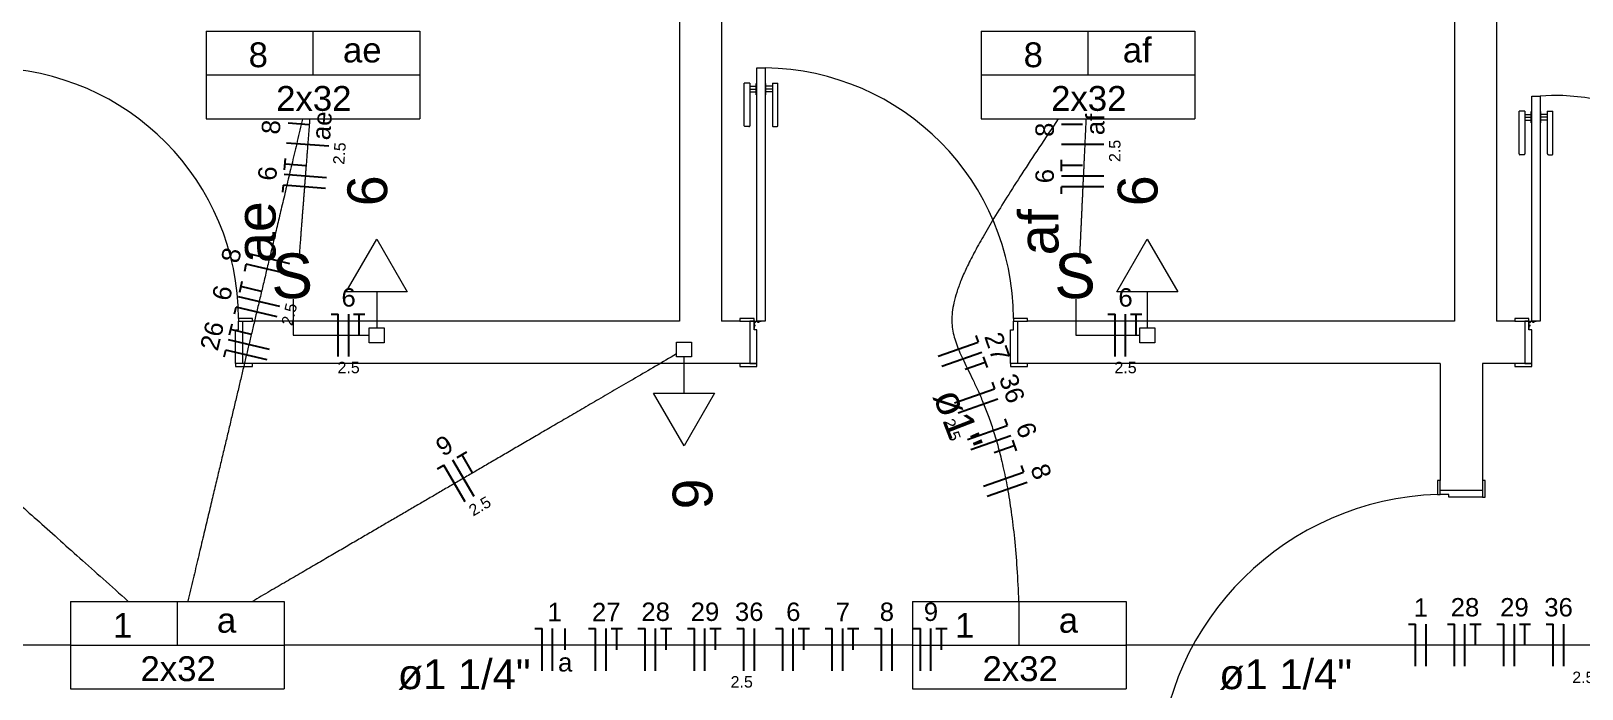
# Model space of a CAD drawing. Header units: millimetres. Extents: x -130 to 1399, y -90 to 1288.
# Drawn here: x 1137.72 to 1143.22, y 1250.06 to 1252.4 of the extents above; entities that cross this region are included whole.
import ezdxf

# ---------------------------------------------------------------- set-up
doc = ezdxf.new("R2010")
doc.units = ezdxf.units.MM
doc.header["$LTSCALE"] = 0.01
for name, color, linetype, lineweight in [('Arquitetura', 134, 'Continuous', 5), ('EL-Condutos', 3, 'Continuous', 13), ('EL-Fios', 9, 'Continuous', 25), ('EL-Textos condutos', 7, 'Continuous', 20), ('EL-Textos fios', 7, 'Continuous', 20), ('EL-Textos pontos', 5, 'Continuous', 20), ('P-SIMBOL', 5, 'Continuous', 5)]:
    doc.layers.add(name, color=color, linetype=linetype, lineweight=lineweight)
doc.styles.add('ARIAL', font='arial.ttf')

msp = doc.modelspace()

# ---------------------------------------------------------------- linework, layer by layer
at = {"layer": 'Arquitetura', "linetype": 'Continuous'}
for p, q in [((1140.0219, 1254.8712), (1140.0219, 1251.3712)), ((1140.1714, 1254.8712), (1140.1714, 1251.3712)), ((1142.7719, 1254.8712), (1142.7719, 1251.3712)), ((1142.9214, 1254.8712), (1142.9214, 1251.3712)), ((1140.0219, 1251.3712), (1138.5064, 1251.3712)), ((1140.2364, 1251.3712), (1140.1714, 1251.3712)), ((1142.7719, 1251.3712), (1141.2564, 1251.3712)), ((1142.9864, 1251.3712), (1142.9214, 1251.3712)), ((1140.2364, 1251.2207), (1138.5064, 1251.2207)), ((1142.7214, 1251.2207), (1141.2564, 1251.2207)), ((1142.7214, 1251.2207), (1142.7214, 1250.8057)), ((1142.8714, 1251.2207), (1142.8714, 1250.8057)), ((1142.9864, 1251.2207), (1142.8714, 1251.2207))]:
    msp.add_line(p, q, dxfattribs=at)
at = {"layer": 'Arquitetura', "color": 2}
for p, q in [((1140.2964, 1251.3712), (1140.2964, 1252.2707)), ((1140.2964, 1252.2707), (1140.3264, 1252.2707)), ((1140.3264, 1252.2707), (1140.3264, 1251.3712)), ((1143.0464, 1251.3712), (1143.0464, 1252.1707)), ((1143.0464, 1252.1707), (1143.0764, 1252.1707)), ((1143.0764, 1252.1707), (1143.0764, 1251.3712)), ((1140.3264, 1251.3712), (1140.2964, 1251.3712)), ((1143.0764, 1251.3712), (1143.0464, 1251.3712))]:
    msp.add_line(p, q, dxfattribs=at)
at = {"layer": 'Arquitetura', "color": 3, "linetype": 'Continuous'}
for p, q in [((1140.2519, 1252.0657), (1140.2519, 1252.2172)), ((1140.2719, 1252.2172), (1140.2719, 1252.0657)), ((1140.2944, 1252.1757), (1140.2944, 1252.2157)), ((1140.3284, 1252.1757), (1140.3284, 1252.2157)), ((1140.3514, 1252.2172), (1140.3514, 1252.0657)), ((1140.3714, 1252.0657), (1140.3714, 1252.2172)), ((1143.0019, 1251.9657), (1143.0019, 1252.1172)), ((1143.0219, 1252.1172), (1143.0219, 1251.9657)), ((1143.0444, 1252.0757), (1143.0444, 1252.1157)), ((1143.0784, 1252.0757), (1143.0784, 1252.1157)), ((1143.1014, 1252.1172), (1143.1014, 1251.9657)), ((1143.1214, 1251.9657), (1143.1214, 1252.1172)), ((1140.2679, 1252.0627), (1140.2539, 1252.0627)), ((1140.3554, 1252.0627), (1140.3689, 1252.0627)), ((1143.0179, 1251.9627), (1143.0039, 1251.9627)), ((1143.1054, 1251.9627), (1143.1189, 1251.9627))]:
    msp.add_line(p, q, dxfattribs=at)
at = {"layer": 'Arquitetura', "color": 3}
for p, q in [((1140.2719, 1252.2172), (1140.2519, 1252.2172)), ((1140.2719, 1252.2057), (1140.2944, 1252.2057)), ((1140.2719, 1252.1957), (1140.2944, 1252.1957)), ((1140.2719, 1252.1857), (1140.2944, 1252.1857)), ((1140.2944, 1252.2157), (1140.2964, 1252.2157)), ((1140.3284, 1252.2157), (1140.3264, 1252.2157)), ((1140.3514, 1252.2057), (1140.3284, 1252.2057)), ((1140.3514, 1252.1957), (1140.3284, 1252.1957)), ((1140.3514, 1252.1857), (1140.3284, 1252.1857)), ((1140.3514, 1252.2172), (1140.3714, 1252.2172)), ((1140.2944, 1252.1757), (1140.2964, 1252.1757)), ((1140.3284, 1252.1757), (1140.3264, 1252.1757)), ((1143.0219, 1252.1172), (1143.0019, 1252.1172)), ((1143.0219, 1252.1057), (1143.0444, 1252.1057)), ((1143.0219, 1252.0957), (1143.0444, 1252.0957)), ((1143.0219, 1252.0857), (1143.0444, 1252.0857)), ((1143.0444, 1252.1157), (1143.0464, 1252.1157)), ((1143.0444, 1252.0757), (1143.0464, 1252.0757)), ((1143.0784, 1252.1157), (1143.0764, 1252.1157)), ((1143.0784, 1252.0757), (1143.0764, 1252.0757)), ((1143.1014, 1252.1057), (1143.0784, 1252.1057)), ((1143.1014, 1252.0957), (1143.0784, 1252.0957)), ((1143.1014, 1252.0857), (1143.0784, 1252.0857)), ((1143.1014, 1252.1172), (1143.1214, 1252.1172))]:
    msp.add_line(p, q, dxfattribs=at)
at = {"layer": 'Arquitetura'}
for p, q in [((1140.2879, 1251.3542), (1140.2879, 1251.3572)), ((1140.3034, 1251.3692), (1140.3004, 1251.3692)), ((1143.0379, 1251.3542), (1143.0379, 1251.3572)), ((1143.0534, 1251.3692), (1143.0504, 1251.3692))]:
    msp.add_line(p, q, dxfattribs=at)
at = {"layer": 'Arquitetura', "color": 2}
for points in [[(1138.4469, 1251.3407), (1138.4569, 1251.3407), (1138.4569, 1251.3712), (1138.4714, 1251.3712), (1138.4714, 1251.2207), (1138.4469, 1251.2207), (1138.4469, 1251.3407)], [(1140.2964, 1251.3407), (1140.2864, 1251.3407), (1140.2864, 1251.3712), (1140.2719, 1251.3712), (1140.2719, 1251.2207), (1140.2964, 1251.2207), (1140.2964, 1251.3407)], [(1141.1969, 1251.3407), (1141.2069, 1251.3407), (1141.2069, 1251.3712), (1141.2214, 1251.3712), (1141.2214, 1251.2207), (1141.1969, 1251.2207), (1141.1969, 1251.3407)], [(1143.0464, 1251.3407), (1143.0364, 1251.3407), (1143.0364, 1251.3712), (1143.0219, 1251.3712), (1143.0219, 1251.2207), (1143.0464, 1251.2207), (1143.0464, 1251.3407)], [(1142.7519, 1250.7462), (1142.7519, 1250.7557), (1142.7214, 1250.7557), (1142.7214, 1250.7707), (1142.8714, 1250.7707), (1142.8714, 1250.7462), (1142.7519, 1250.7462)]]:
    msp.add_lwpolyline(points, close=True, dxfattribs=at)
at = {"layer": 'Arquitetura', "color": 3}
for points in [[(1138.5064, 1251.3807), (1138.4569, 1251.3807), (1138.4569, 1251.3712), (1138.5064, 1251.3712), (1138.5064, 1251.3807)], [(1140.2864, 1251.3807), (1140.2364, 1251.3807), (1140.2364, 1251.3712), (1140.2864, 1251.3712), (1140.2864, 1251.3807)], [(1141.2564, 1251.3807), (1141.2069, 1251.3807), (1141.2069, 1251.3712), (1141.2564, 1251.3712), (1141.2564, 1251.3807)], [(1143.0364, 1251.3807), (1142.9864, 1251.3807), (1142.9864, 1251.3712), (1143.0364, 1251.3712), (1143.0364, 1251.3807)], [(1138.5064, 1251.2207), (1138.4469, 1251.2207), (1138.4469, 1251.2107), (1138.5064, 1251.2107), (1138.5064, 1251.2207)], [(1140.2964, 1251.2207), (1140.2719, 1251.2207), (1140.2364, 1251.2207), (1140.2364, 1251.2107), (1140.2964, 1251.2107), (1140.2964, 1251.2207)], [(1141.2564, 1251.2207), (1141.1969, 1251.2207), (1141.1969, 1251.2107), (1141.2564, 1251.2107), (1141.2564, 1251.2207)], [(1143.0464, 1251.2207), (1143.0219, 1251.2207), (1142.9864, 1251.2207), (1142.9864, 1251.2107), (1143.0464, 1251.2107), (1143.0464, 1251.2207)], [(1142.7114, 1250.8057), (1142.7114, 1250.7557), (1142.7214, 1250.7557), (1142.7214, 1250.8057), (1142.7114, 1250.8057)], [(1142.8714, 1250.8057), (1142.8714, 1250.7462), (1142.8814, 1250.7462), (1142.8814, 1250.8057), (1142.8714, 1250.8057)]]:
    msp.add_lwpolyline(points, close=True, dxfattribs=at)
at = {"layer": 'Arquitetura', "color": 1}
for points in [[(1140.2874, 1251.3662), (1140.2864, 1251.3682), (1140.2864, 1251.3682), (1140.2864, 1251.3657), (1140.2864, 1251.3457), (1140.2874, 1251.3457), (1140.2874, 1251.3662)], [(1140.2914, 1251.3697), (1140.2889, 1251.3712), (1140.2889, 1251.3712), (1140.2919, 1251.3712), (1140.3119, 1251.3712), (1140.3119, 1251.3697), (1140.2914, 1251.3697)], [(1143.0374, 1251.3662), (1143.0364, 1251.3682), (1143.0364, 1251.3682), (1143.0364, 1251.3657), (1143.0364, 1251.3457), (1143.0374, 1251.3457), (1143.0374, 1251.3662)], [(1143.0414, 1251.3697), (1143.0389, 1251.3712), (1143.0389, 1251.3712), (1143.0419, 1251.3712), (1143.0619, 1251.3712), (1143.0619, 1251.3697), (1143.0414, 1251.3697)]]:
    msp.add_lwpolyline(points, dxfattribs=at)
at = {"layer": 'Arquitetura'}
for points in [[(1140.2889, 1251.3582), (1140.2879, 1251.3572), (1140.2874, 1251.3572)], [(1140.2889, 1251.3557), (1140.2889, 1251.3557), (1140.2889, 1251.3532), (1140.2889, 1251.3532), (1140.2889, 1251.3582), (1140.2889, 1251.3582), (1140.2889, 1251.3562), (1140.2889, 1251.3562)], [(1140.2989, 1251.3687), (1140.3004, 1251.3692), (1140.3004, 1251.3697)], [(1140.3019, 1251.3687), (1140.3019, 1251.3682), (1140.3044, 1251.3682), (1140.3044, 1251.3687), (1140.2989, 1251.3687), (1140.2989, 1251.3682), (1140.3014, 1251.3682), (1140.3014, 1251.3687)], [(1140.3044, 1251.3687), (1140.3034, 1251.3692), (1140.3034, 1251.3697)], [(1143.0389, 1251.3582), (1143.0379, 1251.3572), (1143.0374, 1251.3572)], [(1143.0389, 1251.3557), (1143.0389, 1251.3557), (1143.0389, 1251.3532), (1143.0389, 1251.3532), (1143.0389, 1251.3582), (1143.0389, 1251.3582), (1143.0389, 1251.3562), (1143.0389, 1251.3562)], [(1143.0489, 1251.3687), (1143.0504, 1251.3692), (1143.0504, 1251.3697)], [(1143.0519, 1251.3687), (1143.0519, 1251.3682), (1143.0544, 1251.3682), (1143.0544, 1251.3687), (1143.0489, 1251.3687), (1143.0489, 1251.3682), (1143.0514, 1251.3682), (1143.0514, 1251.3687)], [(1143.0544, 1251.3687), (1143.0534, 1251.3692), (1143.0534, 1251.3697)], [(1140.2889, 1251.3532), (1140.2879, 1251.3542), (1140.2874, 1251.3542)], [(1143.0389, 1251.3532), (1143.0379, 1251.3542), (1143.0374, 1251.3542)]]:
    msp.add_lwpolyline(points, dxfattribs=at)
at = {"layer": 'Arquitetura', "color": 1}
for centre in [(1140.2889, 1251.3682), (1143.0389, 1251.3682)]:
    msp.add_circle(centre, 0.0025, dxfattribs=at)
at = {"layer": 'Arquitetura'}
for centre, radius, start, end in [((1137.5649, 1251.3787), 0.8921, 0.1295, 89.2231), ((1140.3149, 1251.3787), 0.8921, 0.1295, 89.2231), ((1143.1299, 1251.4437), 0.7292, 355.064, 94.2065), ((1142.7444, 1249.7327), 1.0236, 91.8256, 177.588)]:
    msp.add_arc(centre, radius, start, end, dxfattribs=at)
at = {"layer": 'Arquitetura', "color": 3, "linetype": 'Continuous'}
for centre, start, end in [((1140.2544, 1252.0657), 180, 260.538), ((1140.2684, 1252.0657), 260.538, 0), ((1140.3549, 1252.0657), 180, 279.462), ((1140.3684, 1252.0657), 279.462, 0), ((1143.0044, 1251.9657), 180, 260.538), ((1143.0184, 1251.9657), 260.538, 0), ((1143.1049, 1251.9657), 180, 279.462), ((1143.1184, 1251.9657), 279.462, 0)]:
    msp.add_arc(centre, 0.003, start, end, dxfattribs=at)
at = {"layer": 'EL-Condutos', "linetype": 'Continuous'}
for points in [[(1136.1473, 1252.0894), (1136.2353, 1252.0108), (1136.3184, 1251.9366), (1136.3968, 1251.8666), (1136.4709, 1251.8004), (1136.5412, 1251.7377), (1136.6078, 1251.6782), (1136.6712, 1251.6216), (1136.7318, 1251.5675), (1136.7899, 1251.5156), (1136.8459, 1251.4656), (1136.9, 1251.4173), (1136.9528, 1251.3702), (1137.0044, 1251.3241), (1137.0554, 1251.2786), (1137.106, 1251.2334), (1137.1566, 1251.1882), (1137.2076, 1251.1427), (1137.2592, 1251.0966), (1137.312, 1251.0495), (1137.3661, 1251.0011), (1137.4221, 1250.9512), (1137.4802, 1250.8993), (1137.5408, 1250.8452), (1137.6042, 1250.7886), (1137.6709, 1250.7291), (1137.7411, 1250.6664), (1137.8152, 1250.6002), (1137.8936, 1250.5301), (1137.9767, 1250.456), (1138.0648, 1250.3774)], [(1138.6845, 1252.0894), (1138.6658, 1252.0108), (1138.6481, 1251.9366), (1138.6315, 1251.8666), (1138.6158, 1251.8004), (1138.6009, 1251.7377), (1138.5867, 1251.6782), (1138.5733, 1251.6216), (1138.5604, 1251.5675), (1138.5481, 1251.5156), (1138.5362, 1251.4656), (1138.5247, 1251.4173), (1138.5135, 1251.3702), (1138.5026, 1251.3241), (1138.4917, 1251.2786), (1138.481, 1251.2334), (1138.4703, 1251.1882), (1138.4595, 1251.1427), (1138.4485, 1251.0966), (1138.4373, 1251.0495), (1138.4258, 1251.0011), (1138.4139, 1250.9512), (1138.4016, 1250.8993), (1138.3887, 1250.8452), (1138.3753, 1250.7886), (1138.3611, 1250.7291), (1138.3462, 1250.6664), (1138.3305, 1250.6002), (1138.3139, 1250.5301), (1138.2962, 1250.456), (1138.2776, 1250.3774)], [(1138.7098, 1252.0908), (1138.7081, 1252.0693), (1138.7065, 1252.0486), (1138.705, 1252.0286), (1138.7035, 1252.0094), (1138.7021, 1251.9909), (1138.7007, 1251.9729), (1138.6994, 1251.9556), (1138.6981, 1251.9387), (1138.6968, 1251.9224), (1138.6956, 1251.9064), (1138.6944, 1251.8909), (1138.6932, 1251.8757), (1138.6921, 1251.8608), (1138.691, 1251.8462), (1138.6898, 1251.8318), (1138.6888, 1251.8175), (1138.6877, 1251.8033), (1138.6866, 1251.7892), (1138.6855, 1251.7751), (1138.6844, 1251.761), (1138.6833, 1251.7469), (1138.6822, 1251.7325), (1138.6811, 1251.7181), (1138.68, 1251.7034), (1138.6788, 1251.6884), (1138.6777, 1251.6732), (1138.6765, 1251.6576), (1138.6752, 1251.6416), (1138.674, 1251.6251), (1138.6727, 1251.6082)], [(1141.3662, 1252.0904), (1141.2974, 1251.9872), (1141.2366, 1251.8945), (1141.1836, 1251.8114), (1141.1379, 1251.7374), (1141.0991, 1251.6714), (1141.0669, 1251.6129), (1141.0408, 1251.5609), (1141.0205, 1251.5147), (1141.0055, 1251.4735), (1140.9954, 1251.4365), (1140.9899, 1251.4029), (1140.9886, 1251.3721), (1140.991, 1251.343), (1140.9969, 1251.3151), (1141.0056, 1251.2875), (1141.017, 1251.2594), (1141.0305, 1251.23), (1141.0459, 1251.1986), (1141.0626, 1251.1644), (1141.0803, 1251.1265), (1141.0986, 1251.0842), (1141.1171, 1251.0368), (1141.1354, 1250.9834), (1141.1532, 1250.9232), (1141.1699, 1250.8555), (1141.1853, 1250.7794), (1141.1989, 1250.6943), (1141.2103, 1250.5993), (1141.2192, 1250.4936), (1141.2251, 1250.3764)], [(1141.4644, 1252.0908), (1141.4634, 1252.0692), (1141.4624, 1252.0484), (1141.4615, 1252.0283), (1141.4606, 1252.009), (1141.4597, 1251.9904), (1141.4589, 1251.9723), (1141.4581, 1251.9549), (1141.4573, 1251.938), (1141.4565, 1251.9216), (1141.4558, 1251.9056), (1141.455, 1251.89), (1141.4543, 1251.8747), (1141.4536, 1251.8598), (1141.4529, 1251.8451), (1141.4522, 1251.8306), (1141.4516, 1251.8163), (1141.4509, 1251.802), (1141.4502, 1251.7878), (1141.4496, 1251.7737), (1141.4489, 1251.7595), (1141.4483, 1251.7452), (1141.4476, 1251.7308), (1141.4469, 1251.7162), (1141.4462, 1251.7014), (1141.4455, 1251.6864), (1141.4448, 1251.671), (1141.444, 1251.6552), (1141.4433, 1251.6391), (1141.4425, 1251.6225), (1141.4417, 1251.6054)], [(1138.6506, 1251.3212), (1138.6641, 1251.3212), (1138.6768, 1251.3212), (1138.6887, 1251.3212), (1138.6999, 1251.3212), (1138.7104, 1251.3212), (1138.7204, 1251.3212), (1138.7298, 1251.3212), (1138.7387, 1251.3212), (1138.7472, 1251.3212), (1138.7553, 1251.3212), (1138.7631, 1251.3212), (1138.7706, 1251.3212), (1138.7779, 1251.3212), (1138.7851, 1251.3212), (1138.7921, 1251.3212), (1138.7991, 1251.3212), (1138.806, 1251.3212), (1138.813, 1251.3212), (1138.8202, 1251.3212), (1138.8275, 1251.3212), (1138.835, 1251.3212), (1138.8427, 1251.3212), (1138.8508, 1251.3212), (1138.8593, 1251.3212), (1138.8682, 1251.3212), (1138.8776, 1251.3212), (1138.8876, 1251.3212), (1138.8981, 1251.3212), (1138.9093, 1251.3212), (1138.9212, 1251.3212)], [(1141.4284, 1251.3212), (1141.4398, 1251.3212), (1141.4504, 1251.3212), (1141.4605, 1251.3212), (1141.4699, 1251.3212), (1141.4788, 1251.3212), (1141.4872, 1251.3212), (1141.4952, 1251.3212), (1141.5027, 1251.3212), (1141.5099, 1251.3212), (1141.5168, 1251.3212), (1141.5234, 1251.3212), (1141.5297, 1251.3212), (1141.5359, 1251.3212), (1141.5419, 1251.3212), (1141.5478, 1251.3212), (1141.5537, 1251.3212), (1141.5595, 1251.3212), (1141.5654, 1251.3212), (1141.5714, 1251.3212), (1141.5775, 1251.3212), (1141.5837, 1251.3212), (1141.5902, 1251.3212), (1141.5969, 1251.3212), (1141.604, 1251.3212), (1141.6113, 1251.3212), (1141.6191, 1251.3212), (1141.6273, 1251.3212), (1141.636, 1251.3212), (1141.6452, 1251.3212), (1141.655, 1251.3212)], [(1140.0117, 1251.2551), (1139.9364, 1251.2111), (1139.8654, 1251.1696), (1139.7983, 1251.1305), (1139.735, 1251.0935), (1139.6752, 1251.0586), (1139.6185, 1251.0255), (1139.5647, 1250.9941), (1139.5136, 1250.9642), (1139.4649, 1250.9358), (1139.4183, 1250.9085), (1139.3734, 1250.8824), (1139.3302, 1250.8571), (1139.2882, 1250.8326), (1139.2472, 1250.8087), (1139.207, 1250.7852), (1139.1672, 1250.762), (1139.1277, 1250.7388), (1139.088, 1250.7157), (1139.048, 1250.6923), (1139.0074, 1250.6686), (1138.9658, 1250.6443), (1138.9231, 1250.6194), (1138.879, 1250.5936), (1138.8331, 1250.5668), (1138.7853, 1250.5389), (1138.7352, 1250.5096), (1138.6826, 1250.4789), (1138.6271, 1250.4465), (1138.5686, 1250.4124), (1138.5067, 1250.3762)], [(1137.8628, 1250.2206), (1137.764, 1250.2206), (1137.6703, 1250.2206), (1137.5812, 1250.2206), (1137.4965, 1250.2206), (1137.4157, 1250.2206), (1137.3385, 1250.2206), (1137.2646, 1250.2206), (1137.1936, 1250.2206), (1137.125, 1250.2206), (1137.0587, 1250.2206), (1136.9941, 1250.2206), (1136.9309, 1250.2206), (1136.8689, 1250.2206), (1136.8076, 1250.2206), (1136.7466, 1250.2206), (1136.6856, 1250.2206), (1136.6243, 1250.2206), (1136.5622, 1250.2206), (1136.4991, 1250.2206), (1136.4345, 1250.2206), (1136.3682, 1250.2206), (1136.2996, 1250.2206), (1136.2286, 1250.2206), (1136.1546, 1250.2206), (1136.0775, 1250.2206), (1135.9967, 1250.2206), (1135.9119, 1250.2206), (1135.8229, 1250.2206), (1135.7291, 1250.2206), (1135.6304, 1250.2206)], [(1140.8502, 1250.2206), (1140.7514, 1250.2206), (1140.6577, 1250.2206), (1140.5686, 1250.2206), (1140.4839, 1250.2206), (1140.4031, 1250.2206), (1140.3259, 1250.2206), (1140.252, 1250.2206), (1140.181, 1250.2206), (1140.1124, 1250.2206), (1140.0461, 1250.2206), (1139.9815, 1250.2206), (1139.9184, 1250.2206), (1139.8563, 1250.2206), (1139.795, 1250.2206), (1139.734, 1250.2206), (1139.673, 1250.2206), (1139.6117, 1250.2206), (1139.5497, 1250.2206), (1139.4865, 1250.2206), (1139.422, 1250.2206), (1139.3556, 1250.2206), (1139.287, 1250.2206), (1139.216, 1250.2206), (1139.1421, 1250.2206), (1139.0649, 1250.2206), (1138.9841, 1250.2206), (1138.8994, 1250.2206), (1138.8103, 1250.2206), (1138.7166, 1250.2206), (1138.6178, 1250.2206)], [(1143.6252, 1250.2206), (1143.5365, 1250.2206), (1143.4522, 1250.2206), (1143.3721, 1250.2206), (1143.2957, 1250.2206), (1143.2228, 1250.2206), (1143.153, 1250.2206), (1143.0861, 1250.2206), (1143.0217, 1250.2206), (1142.9595, 1250.2206), (1142.8992, 1250.2206), (1142.8405, 1250.2206), (1142.7831, 1250.2206), (1142.7266, 1250.2206), (1142.6707, 1250.2206), (1142.6152, 1250.2206), (1142.5596, 1250.2206), (1142.5037, 1250.2206), (1142.4472, 1250.2206), (1142.3898, 1250.2206), (1142.3311, 1250.2206), (1142.2708, 1250.2206), (1142.2086, 1250.2206), (1142.1442, 1250.2206), (1142.0773, 1250.2206), (1142.0076, 1250.2206), (1141.9346, 1250.2206), (1141.8582, 1250.2206), (1141.7781, 1250.2206), (1141.6938, 1250.2206), (1141.6051, 1250.2206)]]:
    msp.add_spline(points, degree=3, dxfattribs=at)
at = {"layer": 'EL-Fios'}
for p, q in [((1138.7081, 1252.0692), (1138.6333, 1252.075)), ((1141.4522, 1252.0699), (1141.3772, 1252.0699)), ((1138.7775, 1251.9927), (1138.6279, 1252.0042)), ((1141.5272, 1251.9989), (1141.3772, 1251.9989)), ((1138.6206, 1251.9095), (1138.6237, 1251.9494)), ((1138.6969, 1251.9237), (1138.6222, 1251.9294)), ((1141.3772, 1251.904), (1141.3772, 1251.944)), ((1141.4522, 1251.924), (1141.3772, 1251.924)), ((1138.6145, 1251.8297), (1138.6164, 1251.8546)), ((1138.766, 1251.8432), (1138.6164, 1251.8546)), ((1138.7688, 1251.8805), (1138.6193, 1251.892)), ((1141.5272, 1251.8865), (1141.3772, 1251.8865)), ((1141.5272, 1251.849), (1141.3772, 1251.849)), ((1141.3772, 1251.824), (1141.3772, 1251.849)), ((1138.6394, 1251.5755), (1138.4935, 1251.6102)), ((1138.479, 1251.5494), (1138.4848, 1251.5737)), ((1138.6307, 1251.5391), (1138.4848, 1251.5737)), ((1138.4613, 1251.4749), (1138.4706, 1251.5138)), ((1138.5389, 1251.477), (1138.4659, 1251.4943)), ((1138.4428, 1251.397), (1138.4486, 1251.4214)), ((1138.5945, 1251.3867), (1138.4486, 1251.4214)), ((1138.6032, 1251.4232), (1138.4573, 1251.4578)), ((1138.4251, 1251.3225), (1138.4343, 1251.3614)), ((1138.7855, 1251.3962), (1138.8105, 1251.3962)), ((1138.8105, 1251.2462), (1138.8105, 1251.3962)), ((1138.848, 1251.2462), (1138.848, 1251.3962)), ((1138.8655, 1251.3962), (1138.9055, 1251.3962)), ((1138.8855, 1251.3212), (1138.8855, 1251.3962)), ((1141.5424, 1251.3962), (1141.5674, 1251.3962)), ((1141.5674, 1251.2462), (1141.5674, 1251.3962)), ((1141.6049, 1251.2462), (1141.6049, 1251.3962)), ((1141.6224, 1251.3962), (1141.6624, 1251.3962)), ((1141.6424, 1251.3212), (1141.6424, 1251.3962)), ((1138.567, 1251.2708), (1138.4211, 1251.3055)), ((1138.5027, 1251.3246), (1138.4297, 1251.3419)), ((1141.0737, 1251.3201), (1141.0819, 1251.2965)), ((1138.4066, 1251.2447), (1138.4124, 1251.269)), ((1138.5583, 1251.2343), (1138.4124, 1251.269)), ((1140.9403, 1251.2471), (1141.0819, 1251.2965)), ((1140.9526, 1251.2117), (1141.0943, 1251.2611)), ((1141.0358, 1251.201), (1141.1066, 1251.2257)), ((1141.1, 1251.2445), (1141.1132, 1251.2068)), ((1141.1314, 1251.1545), (1141.1397, 1251.1309)), ((1140.998, 1251.0815), (1141.1397, 1251.1309)), ((1141.0104, 1251.0461), (1141.152, 1251.0955)), ((1141.0434, 1250.9513), (1141.185, 1251.0007)), ((1141.1768, 1251.0243), (1141.185, 1251.0007)), ((1141.0557, 1250.9159), (1141.1974, 1250.9653)), ((1141.1389, 1250.9052), (1141.2097, 1250.9298)), ((1141.2031, 1250.9487), (1141.2163, 1250.911)), ((1139.2934, 1250.7488), (1139.2178, 1250.8783)), ((1139.2329, 1250.8871), (1139.2674, 1250.9073)), ((1139.288, 1250.8325), (1139.2502, 1250.8972)), ((1139.1638, 1250.8468), (1139.1854, 1250.8594)), ((1139.2611, 1250.7299), (1139.1854, 1250.8594)), ((1141.1011, 1250.7857), (1141.2428, 1250.8351)), ((1141.2345, 1250.8587), (1141.2428, 1250.8351)), ((1141.1134, 1250.7503), (1141.2551, 1250.7997)), ((1139.5091, 1250.2794), (1139.5341, 1250.2794)), ((1139.5341, 1250.1294), (1139.5341, 1250.2794)), ((1139.5716, 1250.1294), (1139.5716, 1250.2794)), ((1139.6164, 1250.2044), (1139.6164, 1250.2794)), ((1139.6992, 1250.2794), (1139.7242, 1250.2794)), ((1139.7242, 1250.1294), (1139.7242, 1250.2794)), ((1139.7617, 1250.1294), (1139.7617, 1250.2794)), ((1139.7792, 1250.2794), (1139.8192, 1250.2794)), ((1139.7992, 1250.2044), (1139.7992, 1250.2794)), ((1139.8746, 1250.2794), (1139.8996, 1250.2794)), ((1139.8996, 1250.1294), (1139.8996, 1250.2794)), ((1139.9371, 1250.1294), (1139.9371, 1250.2794)), ((1139.9546, 1250.2794), (1139.9946, 1250.2794)), ((1139.9746, 1250.2044), (1139.9746, 1250.2794)), ((1140.0499, 1250.2794), (1140.0749, 1250.2794)), ((1140.0749, 1250.1294), (1140.0749, 1250.2794)), ((1140.1124, 1250.1294), (1140.1124, 1250.2794)), ((1140.1299, 1250.2794), (1140.1699, 1250.2794)), ((1140.1499, 1250.2044), (1140.1499, 1250.2794)), ((1140.2253, 1250.2794), (1140.2503, 1250.2794)), ((1140.2503, 1250.1294), (1140.2503, 1250.2794)), ((1140.2878, 1250.1294), (1140.2878, 1250.2794)), ((1140.3632, 1250.2794), (1140.3882, 1250.2794)), ((1140.3882, 1250.1294), (1140.3882, 1250.2794)), ((1140.4257, 1250.1294), (1140.4257, 1250.2794)), ((1140.4432, 1250.2794), (1140.4832, 1250.2794)), ((1140.4632, 1250.2044), (1140.4632, 1250.2794)), ((1140.5386, 1250.2794), (1140.5636, 1250.2794)), ((1140.5636, 1250.1294), (1140.5636, 1250.2794)), ((1140.6011, 1250.1294), (1140.6011, 1250.2794)), ((1140.6186, 1250.2794), (1140.6586, 1250.2794)), ((1140.6386, 1250.2044), (1140.6386, 1250.2794)), ((1140.714, 1250.2794), (1140.739, 1250.2794)), ((1140.739, 1250.1294), (1140.739, 1250.2794)), ((1140.7765, 1250.1294), (1140.7765, 1250.2794)), ((1140.8518, 1250.2794), (1140.8768, 1250.2794)), ((1140.8768, 1250.1294), (1140.8768, 1250.2794)), ((1140.9143, 1250.1294), (1140.9143, 1250.2794)), ((1140.9318, 1250.2794), (1140.9718, 1250.2794)), ((1140.9518, 1250.2044), (1140.9518, 1250.2794)), ((1142.6089, 1250.2956), (1142.6339, 1250.2956)), ((1142.6339, 1250.1456), (1142.6339, 1250.2956)), ((1142.6714, 1250.1456), (1142.6714, 1250.2956)), ((1142.7468, 1250.2956), (1142.7718, 1250.2956)), ((1142.7718, 1250.1456), (1142.7718, 1250.2956)), ((1142.8093, 1250.1456), (1142.8093, 1250.2956)), ((1142.8268, 1250.2956), (1142.8668, 1250.2956)), ((1142.8468, 1250.2206), (1142.8468, 1250.2956)), ((1142.9222, 1250.2956), (1142.9472, 1250.2956)), ((1142.9472, 1250.1456), (1142.9472, 1250.2956)), ((1142.9847, 1250.1456), (1142.9847, 1250.2956)), ((1143.0022, 1250.2956), (1143.0422, 1250.2956)), ((1143.0222, 1250.2206), (1143.0222, 1250.2956)), ((1143.0976, 1250.2956), (1143.1226, 1250.2956)), ((1143.1226, 1250.1456), (1143.1226, 1250.2956)), ((1143.1601, 1250.1456), (1143.1601, 1250.2956))]:
    msp.add_line(p, q, dxfattribs=at)
at = {"layer": 'P-SIMBOL'}
for p, q in [((1138.3425, 1252.4018), (1138.3425, 1252.0905)), ((1138.3425, 1252.4018), (1139.101, 1252.4018)), ((1138.7217, 1252.2462), (1138.7217, 1252.4018)), ((1139.101, 1252.4018), (1139.101, 1252.0905)), ((1141.0925, 1252.4018), (1141.0925, 1252.0905)), ((1141.0925, 1252.4018), (1141.851, 1252.4018)), ((1141.4717, 1252.2462), (1141.4717, 1252.4018)), ((1141.851, 1252.4018), (1141.851, 1252.0905)), ((1138.3425, 1252.2462), (1139.101, 1252.2462)), ((1141.0925, 1252.2462), (1141.851, 1252.2462)), ((1138.3425, 1252.0905), (1139.101, 1252.0905)), ((1141.0925, 1252.0905), (1141.851, 1252.0905)), ((1138.8395, 1251.4757), (1138.9477, 1251.6632)), ((1138.9477, 1251.6632), (1139.056, 1251.4757)), ((1141.5734, 1251.4757), (1141.6816, 1251.6632)), ((1141.6816, 1251.6632), (1141.7899, 1251.4757)), ((1139.056, 1251.4757), (1138.8395, 1251.4757)), ((1138.9477, 1251.4757), (1138.9477, 1251.3477)), ((1141.7899, 1251.4757), (1141.5734, 1251.4757)), ((1141.6816, 1251.4757), (1141.6816, 1251.3477)), ((1138.6506, 1251.4497), (1138.6506, 1251.3212)), ((1141.4284, 1251.4497), (1141.4284, 1251.3212)), ((1138.9212, 1251.3477), (1138.9742, 1251.3477)), ((1138.9212, 1251.2947), (1138.9212, 1251.3477)), ((1138.9742, 1251.3477), (1138.9742, 1251.2947)), ((1141.6551, 1251.3477), (1141.7081, 1251.3477)), ((1141.6551, 1251.2947), (1141.6551, 1251.3477)), ((1141.7081, 1251.3477), (1141.7081, 1251.2947)), ((1138.9742, 1251.2947), (1138.9212, 1251.2947)), ((1140.0119, 1251.2972), (1140.065, 1251.2972)), ((1140.0119, 1251.2442), (1140.0119, 1251.2972)), ((1140.065, 1251.2972), (1140.065, 1251.2442)), ((1141.7081, 1251.2947), (1141.6551, 1251.2947)), ((1140.065, 1251.2442), (1140.0119, 1251.2442)), ((1140.0385, 1251.1162), (1140.0385, 1251.2442)), ((1140.0385, 1250.9287), (1139.9302, 1251.1162)), ((1139.9302, 1251.1162), (1140.1467, 1251.1162)), ((1140.1467, 1251.1162), (1140.0385, 1250.9287)), ((1137.8611, 1250.3763), (1137.8611, 1250.065)), ((1137.8611, 1250.3763), (1138.6196, 1250.3763)), ((1138.2403, 1250.2206), (1138.2403, 1250.3763)), ((1138.6196, 1250.3763), (1138.6196, 1250.065)), ((1140.8485, 1250.3763), (1140.8485, 1250.065)), ((1140.8485, 1250.3763), (1141.607, 1250.3763)), ((1141.2277, 1250.2206), (1141.2277, 1250.3763)), ((1141.607, 1250.3763), (1141.607, 1250.065)), ((1137.8611, 1250.2206), (1138.6196, 1250.2206)), ((1140.8485, 1250.2206), (1141.607, 1250.2206)), ((1137.8611, 1250.065), (1138.6196, 1250.065)), ((1140.8485, 1250.065), (1141.607, 1250.065))]:
    msp.add_line(p, q, dxfattribs=at)

# ---------------------------------------------------------------- texts
at = {"layer": 'EL-Textos condutos', "insert": (1140.9583, 1250.9997), "char_height": 0.1059, "width": 0.38124, "attachment_point": 8, "rotation": 291.1706, "line_spacing_factor": 0.798, "style": 'ARIAL'}
msp.add_mtext('ø1"', dxfattribs=at)
at = {"layer": 'EL-Textos condutos', "char_height": 0.1059, "width": 0.88956, "attachment_point": 8, "line_spacing_factor": 0.798, "style": 'ARIAL'}
for insert in [(1139.2578, 1250.0616), (1142.1728, 1250.0616)]:
    msp.add_mtext('ø1 1/4"', dxfattribs=dict(at, insert=insert))
at = {"layer": 'EL-Textos fios', "attachment_point": 8, "line_spacing_factor": 0.798, "style": 'ARIAL'}
for s, insert, char_height, width, rotation in [('8', (1138.6058, 1252.0583), 0.0653, 0.078366, 85.6056), ('ae', (1138.7863, 1252.0633), 0.06531, 0.156732, 85.6056), ('af', (1141.5307, 1252.0701), 0.06531, 0.156732, 90.0002), ('8', (1141.3512, 1252.0511), 0.0653, 0.078366, 90.0002), ('2.5', (1138.8359, 1251.9657), 0.04059, 0.146142, 85.6056), ('2.5', (1141.5874, 1251.9761), 0.04059, 0.146142, 90.0002), ('6', (1138.5933, 1251.8938), 0.0653, 0.078366, 85.6056), ('6', (1141.3512, 1251.8866), 0.0653, 0.078366, 90.0002), ('8', (1138.4638, 1251.5981), 0.0653, 0.078366, 76.6331), ('6', (1138.4318, 1251.4641), 0.0653, 0.078366, 76.6331), ('2.5', (1138.6572, 1251.3912), 0.04059, 0.146142, 76.6331), ('26', (1138.3958, 1251.3116), 0.06531, 0.156732, 76.6331), ('27', (1141.1191, 1251.2697), 0.06531, 0.156732, 289.2176), ('36', (1141.1706, 1251.1217), 0.06531, 0.156732, 289.2176), ('2.5', (1140.9699, 1250.979), 0.04059, 0.146142, 289.2176), ('6', (1141.2221, 1250.9737), 0.0653, 0.078366, 289.2176), ('9', (1139.2044, 1250.9007), 0.0653, 0.078366, 30.2865), ('8', (1141.2736, 1250.8262), 0.0653, 0.078366, 289.2176), ('2.5', (1139.324, 1250.6967), 0.04059, 0.146142, 30.2865)]:
    msp.add_mtext(s, dxfattribs=dict(at, insert=insert, char_height=char_height, width=width, rotation=rotation))
for s, insert, char_height, width in [('6', (1138.8478, 1251.4222), 0.0653, 0.078366), ('6', (1141.6048, 1251.4222), 0.0653, 0.078366), ('2.5', (1138.8478, 1251.186), 0.04059, 0.146142), ('2.5', (1141.6048, 1251.186), 0.04059, 0.146142), ('1', (1139.5788, 1250.3057), 0.0653, 0.078366), ('27', (1139.7618, 1250.3057), 0.06531, 0.156732), ('28', (1139.9373, 1250.3057), 0.06531, 0.156732), ('29', (1140.1123, 1250.3057), 0.06531, 0.156732), ('36', (1140.2693, 1250.3057), 0.06531, 0.156732), ('6', (1140.4258, 1250.3057), 0.0653, 0.078366), ('7', (1140.6013, 1250.3057), 0.0653, 0.078366), ('8', (1140.7578, 1250.3057), 0.0653, 0.078366), ('9', (1140.9143, 1250.3057), 0.0653, 0.078366), ('1', (1142.6528, 1250.3217), 0.0653, 0.078366), ('28', (1142.8093, 1250.3217), 0.06531, 0.156732), ('29', (1142.9848, 1250.3217), 0.06531, 0.156732), ('36', (1143.1413, 1250.3217), 0.06531, 0.156732), ('a', (1139.6163, 1250.1262), 0.0653, 0.078366), ('2.5', (1140.2428, 1250.0695), 0.04059, 0.146142), ('2.5', (1143.2293, 1250.0855), 0.04059, 0.146142)]:
    msp.add_mtext(s, dxfattribs=dict(at, insert=insert, char_height=char_height, width=width))
at = {"layer": 'EL-Textos pontos', "attachment_point": 8, "line_spacing_factor": 0.798, "style": 'ARIAL'}
for s, insert, char_height, width in [('8', (1138.5273, 1252.2722), 0.0882, 0.1059), ('ae', (1138.8963, 1252.2892), 0.08825, 0.2118), ('8', (1141.2773, 1252.2722), 0.0882, 0.1059), ('af', (1141.6463, 1252.2892), 0.08825, 0.2118), ('2x32', (1138.7243, 1252.1172), 0.08825, 0.4236), ('2x32', (1141.4743, 1252.1172), 0.08825, 0.4236), ('1', (1138.0458, 1250.2467), 0.0882, 0.1059), ('a', (1138.4148, 1250.2637), 0.0882, 0.1059), ('1', (1141.0338, 1250.2467), 0.0882, 0.1059), ('a', (1141.4023, 1250.2637), 0.0882, 0.1059), ('2x32', (1138.2428, 1250.0917), 0.08825, 0.4236), ('2x32', (1141.2308, 1250.0917), 0.08825, 0.4236)]:
    msp.add_mtext(s, dxfattribs=dict(at, insert=insert, char_height=char_height, width=width))
at = {"layer": 'EL-Textos pontos', "char_height": 0.1412, "attachment_point": 8, "rotation": 90.0002, "line_spacing_factor": 0.798, "style": 'ARIAL'}
for s, insert, width in [('6', (1138.9867, 1251.8346), 0.16944), ('6', (1141.7202, 1251.8346), 0.16944), ('ae', (1138.5907, 1251.6876), 0.33888), ('af', (1141.3687, 1251.6876), 0.33888), ('9', (1140.1407, 1250.7576), 0.16944)]:
    msp.add_mtext(s, dxfattribs=dict(at, insert=insert, width=width))
at = {"layer": 'P-SIMBOL', "char_height": 0.1588, "width": 0.19062, "attachment_point": 7, "rotation": 0.0008, "line_spacing_factor": 0.798, "style": 'ARIAL'}
for insert in [(1138.5738, 1251.451), (1141.3518, 1251.451)]:
    msp.add_mtext('S', dxfattribs=dict(at, insert=insert))

doc.saveas('drawing.dxf')
